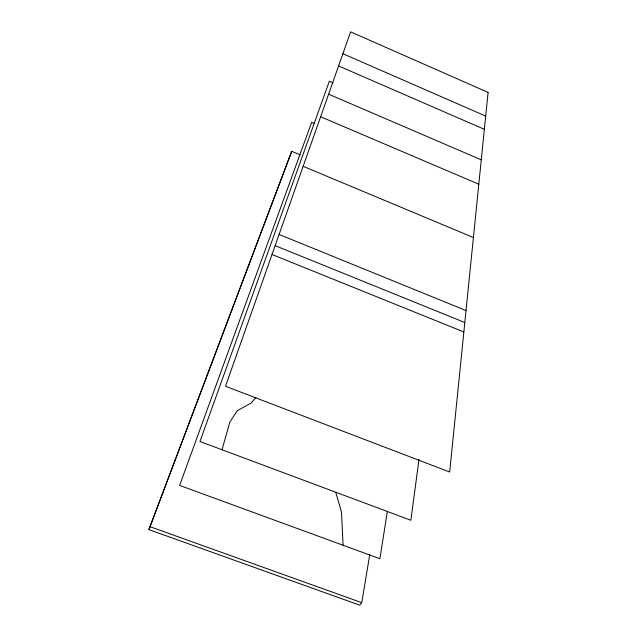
<?xml version="1.0" encoding="UTF-8"?>
<svg xmlns="http://www.w3.org/2000/svg" width="637" height="637" viewBox="0 0 637 637"><rect width="100%" height="100%" fill="white"/><g stroke="black" fill="none" stroke-linecap="round" stroke-linejoin="round"><path stroke-width="0.96" d="M419.003 459.253L410.873 520.27L199.946 441.521L329.345 81.225L332.976 82.794M387.312 511.615L379.923 558.745L179.634 485.418L311.668 122.272L314.399 123.435M300.019 154.791L291.77 151.327L290.568 154.162L148.907 529.618L359.69 605.15L361.752 602.666L369.763 554.588M222.018 449.762L229.917 421.925L237.235 410.754L251.058 403.07L255.915 397.528M148.907 529.618L291.77 151.327M150.189 526.751L361.752 602.666M272.023 254.497L463.847 331.973M275.144 245.643L464.811 322.513M279.094 234.448L466.021 310.553M303.148 166.313L473.41 237.529M320.642 116.754L478.809 184.204M328.612 94.172L481.269 159.839M338.573 65.93L484.359 129.327M342.897 53.699L485.697 116.093M335.755 492.337L341.496 512.148L343.08 545.264M488.093 92.421L449.674 472.017L225.506 386.269L350.605 31.85L488.093 92.421"/></g></svg>
